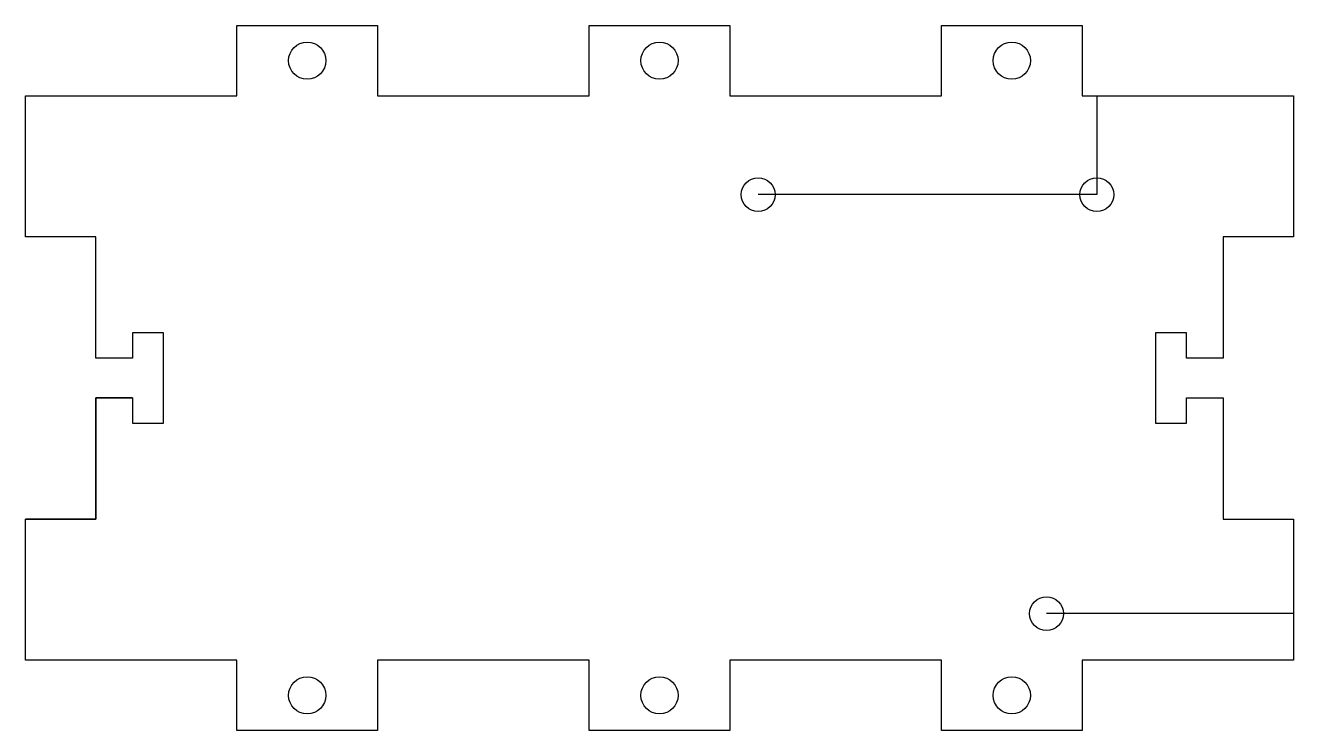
# Model space of a CAD drawing. Header units: inches. Extents: x 0 to 4.5, y 0 to 2.5.
import ezdxf

# ---------------------------------------------------------------- set-up
doc = ezdxf.new("R2010")
doc.units = ezdxf.units.IN
doc.layers.get('0').update_dxf_attribs({"linetype": 'CONTINUOUS'})

msp = doc.modelspace()

# ---------------------------------------------------------------- linework, layer by layer
for p, q in [((0.75, 2.25), (0.75, 2.5)), ((0.75, 2.5), (1.25, 2.5)), ((1.25, 2.5), (1.25, 2.25)), ((2, 2.25), (2, 2.5)), ((2, 2.5), (2.5, 2.5)), ((2.5, 2.5), (2.5, 2.25)), ((3.25, 2.25), (3.25, 2.5)), ((3.25, 2.5), (3.75, 2.5)), ((3.75, 2.5), (3.75, 2.25)), ((0, 1.75), (0, 2.25)), ((0, 2.25), (0.75, 2.25)), ((1.25, 2.25), (2, 2.25)), ((2.5, 2.25), (3.25, 2.25)), ((3.75, 2.25), (4.5, 2.25)), ((3.8018, 2.25), (3.8018, 1.9)), ((4.5, 2.25), (4.5, 1.75)), ((3.8018, 1.9), (2.6, 1.9)), ((0.25, 1.75), (0, 1.75)), ((0.25, 1.32), (0.25, 1.75)), ((4.5, 1.75), (4.25, 1.75)), ((4.25, 1.75), (4.25, 1.32)), ((0.49, 1.41), (0.38, 1.41)), ((0.38, 1.41), (0.38, 1.32)), ((0.49, 1.09), (0.49, 1.41)), ((4.12, 1.41), (4.01, 1.41)), ((4.01, 1.41), (4.01, 1.09)), ((4.12, 1.32), (4.12, 1.41)), ((0.38, 1.32), (0.25, 1.32)), ((4.25, 1.32), (4.12, 1.32)), ((0.25, 1.18), (0.25, 0.75)), ((0.25, 0.75), (0.25, 1.18)), ((0.38, 1.18), (0.25, 1.18)), ((0.25, 1.18), (0.38, 1.18)), ((0.38, 1.18), (0.38, 1.09)), ((4.12, 1.09), (4.12, 1.18)), ((4.12, 1.18), (4.25, 1.18)), ((4.25, 1.18), (4.25, 0.75)), ((4.25, 1.18), (4.25, 0.75)), ((0.38, 1.09), (0.49, 1.09)), ((4.01, 1.09), (4.12, 1.09)), ((0.25, 0.75), (0, 0.75)), ((0, 0.75), (0.25, 0.75)), ((0, 0.25), (0, 0.75)), ((4.25, 0.75), (4.5, 0.75)), ((4.5, 0.75), (4.5, 0.25)), ((4.5, 0.4146), (3.623, 0.4146)), ((0.75, 0.25), (0, 0.25)), ((0.75, 0), (0.75, 0.25)), ((2, 0.25), (1.25, 0.25)), ((1.25, 0.25), (1.25, 0)), ((2, 0), (2, 0.25)), ((3.25, 0.25), (2.5, 0.25)), ((2.5, 0.25), (2.5, 0)), ((3.25, 0), (3.25, 0.25)), ((4.5, 0.25), (3.75, 0.25)), ((3.75, 0.25), (3.75, 0)), ((1.25, 0), (0.75, 0)), ((2.5, 0), (2, 0)), ((3.75, 0), (3.25, 0))]:
    msp.add_line(p, q)
for centre, radius in [((1, 2.375), 0.066), ((2.25, 2.375), 0.066), ((3.5, 2.375), 0.066), ((2.6, 1.9), 0.06), ((3.8018, 1.9), 0.06), ((3.623, 0.4146), 0.06), ((1, 0.125), 0.066), ((2.25, 0.125), 0.066), ((3.5, 0.125), 0.066)]:
    msp.add_circle(centre, radius)

doc.saveas('drawing.dxf')
